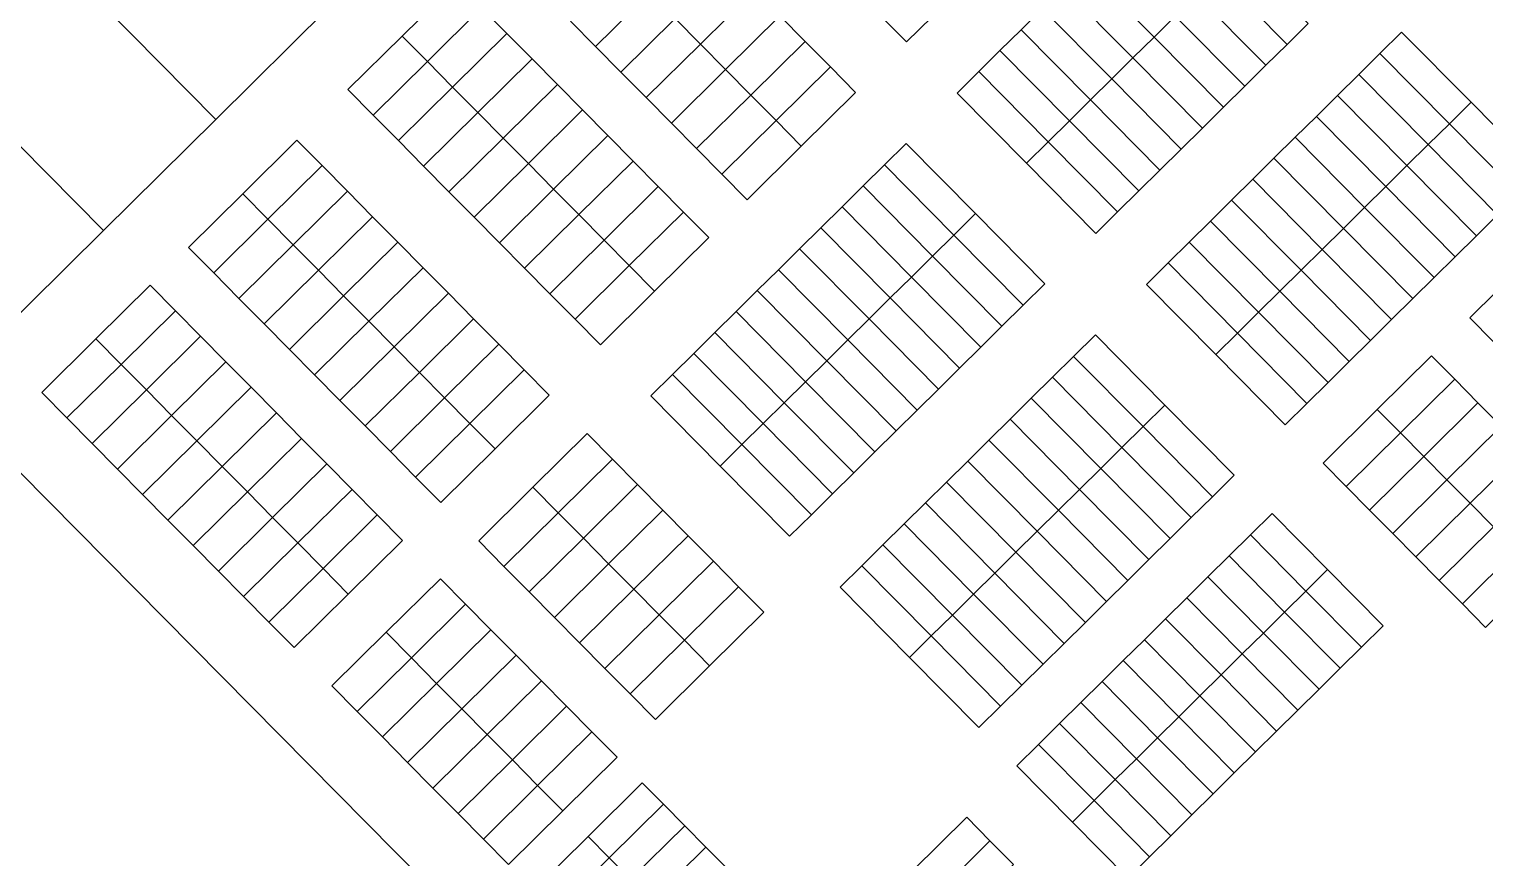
# Model space of a CAD drawing. Header units: metres. Extents: x 5590187 to 5598444, y 6961268 to 6971080.
# Drawn here: x 5593747.7 to 5594153.3, y 6967476.4 to 6967707.4 of the extents above; entities that cross this region are included whole.
import ezdxf

# ---------------------------------------------------------------- set-up
doc = ezdxf.new("R2010")
doc.units = ezdxf.units.M
doc.layers.add('zz_catastro_fontana', color=7, linetype='Continuous')

msp = doc.modelspace()

# ---------------------------------------------------------------- linework, layer by layer
at = {"layer": 'zz_catastro_fontana'}
for points in [[(5593729.44, 6967753.33), (5593760.72, 6967784.27), (5593831.04, 6967713.17), (5593799.75, 6967682.23), (5593729.44, 6967753.33)], [(5593698.15, 6967722.39), (5593729.44, 6967753.33), (5593799.75, 6967682.23), (5593768.47, 6967651.29), (5593698.15, 6967722.39)], [(5594041.82, 6967724.72), (5594047.73, 6967730.56), (5594067.06, 6967711), (5594061.16, 6967705.17), (5594041.82, 6967724.72)], [(5593977.27, 6967718.89), (5593984.38, 6967725.92), (5593999.32, 6967710.81), (5593992.21, 6967703.78), (5593977.27, 6967718.89)], [(5594078.87, 6967722.68), (5594084.77, 6967728.51), (5594104.1, 6967708.96), (5594098.2, 6967703.12), (5594078.87, 6967722.68)], [(5593666.87, 6967691.45), (5593698.15, 6967722.39), (5593768.47, 6967651.29), (5593737.18, 6967620.35), (5593666.87, 6967691.45)], [(5593898.55, 6967709.61), (5593913.66, 6967724.55), (5593920.69, 6967717.44), (5593905.58, 6967702.5), (5593898.55, 6967709.61)], [(5593927.72, 6967710.33), (5593942.83, 6967725.27), (5593949.86, 6967718.16), (5593934.75, 6967703.22), (5593927.72, 6967710.33)], [(5594035.92, 6967718.88), (5594041.82, 6967724.72), (5594061.16, 6967705.17), (5594055.26, 6967699.33), (5594035.92, 6967718.88)], [(5594072.96, 6967716.84), (5594078.87, 6967722.68), (5594098.2, 6967703.12), (5594092.3, 6967697.29), (5594072.96, 6967716.84)], [(5593851.68, 6967705.45), (5593866.79, 6967720.39), (5593873.82, 6967713.28), (5593858.71, 6967698.34), (5593851.68, 6967705.45)], [(5593905.58, 6967702.5), (5593920.69, 6967717.44), (5593927.72, 6967710.33), (5593912.61, 6967695.39), (5593905.58, 6967702.5)], [(5593934.75, 6967703.22), (5593949.86, 6967718.16), (5593956.89, 6967711.05), (5593941.79, 6967696.11), (5593934.75, 6967703.22)], [(5594030.02, 6967713.05), (5594035.92, 6967718.88), (5594055.26, 6967699.33), (5594049.36, 6967693.49), (5594030.02, 6967713.05)], [(5593858.71, 6967698.34), (5593873.82, 6967713.28), (5593880.85, 6967706.17), (5593865.74, 6967691.23), (5593858.71, 6967698.34)], [(5594067.06, 6967711), (5594072.96, 6967716.84), (5594092.3, 6967697.29), (5594086.4, 6967691.45), (5594067.06, 6967711)], [(5593912.61, 6967695.39), (5593927.72, 6967710.33), (5593934.75, 6967703.22), (5593919.64, 6967688.28), (5593912.61, 6967695.39)], [(5593941.79, 6967696.11), (5593956.89, 6967711.05), (5593963.93, 6967703.94), (5593948.82, 6967689), (5593941.79, 6967696.11)], [(5594024.12, 6967707.21), (5594030.02, 6967713.05), (5594049.36, 6967693.49), (5594043.46, 6967687.66), (5594024.12, 6967707.21)], [(5594061.16, 6967705.17), (5594067.06, 6967711), (5594086.4, 6967691.45), (5594080.5, 6967685.61), (5594061.16, 6967705.17)], [(5593836.57, 6967690.51), (5593851.68, 6967705.45), (5593858.71, 6967698.34), (5593843.6, 6967683.4), (5593836.57, 6967690.51)], [(5593865.74, 6967691.23), (5593880.85, 6967706.17), (5593887.88, 6967699.06), (5593872.77, 6967684.12), (5593865.74, 6967691.23)], [(5594018.22, 6967701.38), (5594024.12, 6967707.21), (5594043.46, 6967687.66), (5594037.56, 6967681.82), (5594018.22, 6967701.38)], [(5594055.26, 6967699.33), (5594061.16, 6967705.17), (5594080.5, 6967685.61), (5594074.6, 6967679.78), (5594055.26, 6967699.33)], [(5594124.07, 6967700.57), (5594130.11, 6967706.55), (5594149.45, 6967687), (5594143.41, 6967681.02), (5594124.07, 6967700.57)], [(5593919.64, 6967688.28), (5593934.75, 6967703.22), (5593941.79, 6967696.11), (5593926.68, 6967681.17), (5593919.64, 6967688.28)], [(5593948.82, 6967689), (5593963.93, 6967703.94), (5593970.96, 6967696.83), (5593955.85, 6967681.89), (5593948.82, 6967689)], [(5594012.32, 6967695.54), (5594018.22, 6967701.38), (5594037.56, 6967681.82), (5594031.65, 6967675.99), (5594012.32, 6967695.54)], [(5593843.6, 6967683.4), (5593858.71, 6967698.34), (5593865.74, 6967691.23), (5593850.63, 6967676.29), (5593843.6, 6967683.4)], [(5593872.77, 6967684.12), (5593887.88, 6967699.06), (5593894.92, 6967691.95), (5593879.81, 6967677.01), (5593872.77, 6967684.12)], [(5594049.36, 6967693.49), (5594055.26, 6967699.33), (5594074.6, 6967679.78), (5594068.7, 6967673.94), (5594049.36, 6967693.49)], [(5594118.17, 6967694.74), (5594124.07, 6967700.57), (5594143.41, 6967681.02), (5594137.5, 6967675.18), (5594118.17, 6967694.74)], [(5593926.68, 6967681.17), (5593941.79, 6967696.11), (5593948.82, 6967689), (5593933.71, 6967674.06), (5593926.68, 6967681.17)], [(5593955.85, 6967681.89), (5593970.96, 6967696.83), (5593977.99, 6967689.72), (5593962.88, 6967674.78), (5593955.85, 6967681.89)], [(5594006.27, 6967689.56), (5594012.32, 6967695.54), (5594031.65, 6967675.99), (5594025.61, 6967670.01), (5594006.27, 6967689.56)], [(5594043.46, 6967687.66), (5594049.36, 6967693.49), (5594068.7, 6967673.94), (5594062.79, 6967668.1), (5594043.46, 6967687.66)], [(5594112.27, 6967688.9), (5594118.17, 6967694.74), (5594137.5, 6967675.18), (5594131.6, 6967669.35), (5594112.27, 6967688.9)], [(5593850.63, 6967676.29), (5593865.74, 6967691.23), (5593872.77, 6967684.12), (5593857.66, 6967669.18), (5593850.63, 6967676.29)], [(5593879.81, 6967677.01), (5593894.92, 6967691.95), (5593901.95, 6967684.84), (5593886.84, 6967669.9), (5593879.81, 6967677.01)], [(5593933.71, 6967674.06), (5593948.82, 6967689), (5593955.85, 6967681.89), (5593940.74, 6967666.95), (5593933.71, 6967674.06)], [(5594037.56, 6967681.82), (5594043.46, 6967687.66), (5594062.79, 6967668.1), (5594056.89, 6967662.27), (5594037.56, 6967681.82)], [(5594106.36, 6967683.06), (5594112.27, 6967688.9), (5594131.6, 6967669.35), (5594125.7, 6967663.51), (5594106.36, 6967683.06)], [(5594143.41, 6967681.02), (5594149.45, 6967687), (5594168.79, 6967667.44), (5594162.74, 6967661.47), (5594143.41, 6967681.02)], [(5593857.66, 6967669.18), (5593872.77, 6967684.12), (5593879.81, 6967677.01), (5593864.7, 6967662.07), (5593857.66, 6967669.18)], [(5593886.84, 6967669.9), (5593901.95, 6967684.84), (5593908.98, 6967677.73), (5593893.87, 6967662.79), (5593886.84, 6967669.9)], [(5593940.74, 6967666.95), (5593955.85, 6967681.89), (5593962.88, 6967674.78), (5593947.77, 6967659.84), (5593940.74, 6967666.95)], [(5594031.65, 6967675.99), (5594037.56, 6967681.82), (5594056.89, 6967662.27), (5594050.99, 6967656.43), (5594031.65, 6967675.99)], [(5594100.46, 6967677.23), (5594106.36, 6967683.06), (5594125.7, 6967663.51), (5594119.8, 6967657.68), (5594100.46, 6967677.23)], [(5594137.5, 6967675.18), (5594143.41, 6967681.02), (5594162.74, 6967661.47), (5594156.84, 6967655.63), (5594137.5, 6967675.18)], [(5593864.7, 6967662.07), (5593879.81, 6967677.01), (5593886.84, 6967669.9), (5593871.73, 6967654.96), (5593864.7, 6967662.07)], [(5593893.87, 6967662.79), (5593908.98, 6967677.73), (5593916.01, 6967670.62), (5593900.9, 6967655.68), (5593893.87, 6967662.79)], [(5594094.56, 6967671.39), (5594100.46, 6967677.23), (5594119.8, 6967657.68), (5594113.9, 6967651.84), (5594094.56, 6967671.39)], [(5593807.24, 6967661.5), (5593822.35, 6967676.44), (5593829.38, 6967669.33), (5593814.27, 6967654.39), (5593807.24, 6967661.5)], [(5593986.01, 6967669.52), (5593992.05, 6967675.5), (5594011.39, 6967655.95), (5594005.35, 6967649.97), (5593986.01, 6967669.52)], [(5594025.61, 6967670.01), (5594031.65, 6967675.99), (5594050.99, 6967656.43), (5594044.95, 6967650.46), (5594025.61, 6967670.01)], [(5594131.6, 6967669.35), (5594137.5, 6967675.18), (5594156.84, 6967655.63), (5594150.94, 6967649.79), (5594131.6, 6967669.35)], [(5593814.27, 6967654.39), (5593829.38, 6967669.33), (5593836.41, 6967662.22), (5593821.3, 6967647.28), (5593814.27, 6967654.39)], [(5593871.73, 6967654.96), (5593886.84, 6967669.9), (5593893.87, 6967662.79), (5593878.76, 6967647.85), (5593871.73, 6967654.96)], [(5593900.9, 6967655.68), (5593916.01, 6967670.62), (5593923.04, 6967663.51), (5593907.93, 6967648.57), (5593900.9, 6967655.68)], [(5593980.11, 6967663.69), (5593986.01, 6967669.52), (5594005.35, 6967649.97), (5593999.44, 6967644.13), (5593980.11, 6967663.69)], [(5594088.66, 6967665.56), (5594094.56, 6967671.39), (5594113.9, 6967651.84), (5594108, 6967646), (5594088.66, 6967665.56)], [(5594125.7, 6967663.51), (5594131.6, 6967669.35), (5594150.94, 6967649.79), (5594145.04, 6967643.96), (5594125.7, 6967663.51)], [(5594082.76, 6967659.72), (5594088.66, 6967665.56), (5594108, 6967646), (5594102.1, 6967640.17), (5594082.76, 6967659.72)], [(5593792.13, 6967646.56), (5593807.24, 6967661.5), (5593814.27, 6967654.39), (5593799.16, 6967639.45), (5593792.13, 6967646.56)], [(5593821.3, 6967647.28), (5593836.41, 6967662.22), (5593843.44, 6967655.11), (5593828.33, 6967640.17), (5593821.3, 6967647.28)], [(5593878.76, 6967647.85), (5593893.87, 6967662.79), (5593900.9, 6967655.68), (5593885.79, 6967640.74), (5593878.76, 6967647.85)], [(5593907.93, 6967648.57), (5593923.04, 6967663.51), (5593930.07, 6967656.4), (5593914.96, 6967641.46), (5593907.93, 6967648.57)], [(5593974.21, 6967657.85), (5593980.11, 6967663.69), (5593999.44, 6967644.13), (5593993.54, 6967638.3), (5593974.21, 6967657.85)], [(5594119.8, 6967657.68), (5594125.7, 6967663.51), (5594145.04, 6967643.96), (5594139.14, 6967638.12), (5594119.8, 6967657.68)], [(5593968.3, 6967652.01), (5593974.21, 6967657.85), (5593993.54, 6967638.3), (5593987.64, 6967632.46), (5593968.3, 6967652.01)], [(5594076.86, 6967653.88), (5594082.76, 6967659.72), (5594102.1, 6967640.17), (5594096.19, 6967634.33), (5594076.86, 6967653.88)], [(5594113.9, 6967651.84), (5594119.8, 6967657.68), (5594139.14, 6967638.12), (5594133.24, 6967632.29), (5594113.9, 6967651.84)], [(5593799.16, 6967639.45), (5593814.27, 6967654.39), (5593821.3, 6967647.28), (5593806.19, 6967632.34), (5593799.16, 6967639.45)], [(5593828.33, 6967640.17), (5593843.44, 6967655.11), (5593850.48, 6967648), (5593835.37, 6967633.06), (5593828.33, 6967640.17)], [(5593885.79, 6967640.74), (5593900.9, 6967655.68), (5593907.93, 6967648.57), (5593892.82, 6967633.62), (5593885.79, 6967640.74)], [(5593914.96, 6967641.46), (5593930.07, 6967656.4), (5593937.1, 6967649.29), (5593922, 6967634.35), (5593914.96, 6967641.46)], [(5594005.35, 6967649.97), (5594011.39, 6967655.95), (5594030.73, 6967636.39), (5594024.68, 6967630.42), (5594005.35, 6967649.97)], [(5594070.96, 6967648.05), (5594076.86, 6967653.88), (5594096.19, 6967634.33), (5594090.29, 6967628.49), (5594070.96, 6967648.05)], [(5593892.82, 6967633.62), (5593907.93, 6967648.57), (5593914.96, 6967641.46), (5593899.85, 6967626.51), (5593892.82, 6967633.62)], [(5593962.4, 6967646.18), (5593968.3, 6967652.01), (5593987.64, 6967632.46), (5593981.74, 6967626.62), (5593962.4, 6967646.18)], [(5593999.44, 6967644.13), (5594005.35, 6967649.97), (5594024.68, 6967630.42), (5594018.78, 6967624.58), (5593999.44, 6967644.13)], [(5594108, 6967646), (5594113.9, 6967651.84), (5594133.24, 6967632.29), (5594127.33, 6967626.45), (5594108, 6967646)], [(5593806.19, 6967632.34), (5593821.3, 6967647.28), (5593828.33, 6967640.17), (5593813.23, 6967625.23), (5593806.19, 6967632.34)], [(5593835.37, 6967633.06), (5593850.48, 6967648), (5593857.51, 6967640.89), (5593842.4, 6967625.95), (5593835.37, 6967633.06)], [(5593956.5, 6967640.34), (5593962.4, 6967646.18), (5593981.74, 6967626.62), (5593975.84, 6967620.79), (5593956.5, 6967640.34)], [(5594065.05, 6967642.21), (5594070.96, 6967648.05), (5594090.29, 6967628.49), (5594084.39, 6967622.66), (5594065.05, 6967642.21)], [(5594102.1, 6967640.17), (5594108, 6967646), (5594127.33, 6967626.45), (5594121.43, 6967620.61), (5594102.1, 6967640.17)], [(5593842.4, 6967625.95), (5593857.51, 6967640.89), (5593864.54, 6967633.78), (5593849.43, 6967618.84), (5593842.4, 6967625.95)], [(5593899.85, 6967626.51), (5593914.96, 6967641.46), (5593922, 6967634.35), (5593906.89, 6967619.4), (5593899.85, 6967626.51)], [(5593950.6, 6967634.51), (5593956.5, 6967640.34), (5593975.84, 6967620.79), (5593969.94, 6967614.95), (5593950.6, 6967634.51)], [(5593993.54, 6967638.3), (5593999.44, 6967644.13), (5594018.78, 6967624.58), (5594012.88, 6967618.74), (5593993.54, 6967638.3)], [(5594059.01, 6967636.23), (5594065.05, 6967642.21), (5594084.39, 6967622.66), (5594078.35, 6967616.68), (5594059.01, 6967636.23)], [(5594149.12, 6967626.89), (5594164.22, 6967641.84), (5594170.69, 6967635.29), (5594155.58, 6967620.35), (5594149.12, 6967626.89)], [(5593813.23, 6967625.23), (5593828.33, 6967640.17), (5593835.37, 6967633.06), (5593820.26, 6967618.12), (5593813.23, 6967625.23)], [(5593987.64, 6967632.46), (5593993.54, 6967638.3), (5594012.88, 6967618.74), (5594006.98, 6967612.91), (5593987.64, 6967632.46)], [(5594096.19, 6967634.33), (5594102.1, 6967640.17), (5594121.43, 6967620.61), (5594115.53, 6967614.78), (5594096.19, 6967634.33)], [(5593766.36, 6967621.07), (5593781.47, 6967636.01), (5593788.5, 6967628.9), (5593773.39, 6967613.96), (5593766.36, 6967621.07)], [(5593820.26, 6967618.12), (5593835.37, 6967633.06), (5593842.4, 6967625.95), (5593827.29, 6967611.01), (5593820.26, 6967618.12)], [(5593849.43, 6967618.84), (5593864.54, 6967633.78), (5593871.57, 6967626.67), (5593856.46, 6967611.73), (5593849.43, 6967618.84)], [(5593944.7, 6967628.67), (5593950.6, 6967634.51), (5593969.94, 6967614.95), (5593964.03, 6967609.12), (5593944.7, 6967628.67)], [(5593981.74, 6967626.62), (5593987.64, 6967632.46), (5594006.98, 6967612.91), (5594001.08, 6967607.07), (5593981.74, 6967626.62)], [(5594090.29, 6967628.49), (5594096.19, 6967634.33), (5594115.53, 6967614.78), (5594109.63, 6967608.94), (5594090.29, 6967628.49)], [(5593773.39, 6967613.96), (5593788.5, 6967628.9), (5593795.53, 6967621.79), (5593780.42, 6967606.85), (5593773.39, 6967613.96)], [(5593938.8, 6967622.83), (5593944.7, 6967628.67), (5593964.03, 6967609.12), (5593958.13, 6967603.28), (5593938.8, 6967622.83)], [(5594084.39, 6967622.66), (5594090.29, 6967628.49), (5594109.63, 6967608.94), (5594103.73, 6967603.1), (5594084.39, 6967622.66)], [(5593827.29, 6967611.01), (5593842.4, 6967625.95), (5593849.43, 6967618.84), (5593834.32, 6967603.9), (5593827.29, 6967611.01)], [(5593856.46, 6967611.73), (5593871.57, 6967626.67), (5593878.6, 6967619.56), (5593863.49, 6967604.62), (5593856.46, 6967611.73)], [(5593975.84, 6967620.79), (5593981.74, 6967626.62), (5594001.08, 6967607.07), (5593995.17, 6967601.23), (5593975.84, 6967620.79)], [(5593751.25, 6967606.13), (5593766.36, 6967621.07), (5593773.39, 6967613.96), (5593758.28, 6967599.02), (5593751.25, 6967606.13)], [(5593780.42, 6967606.85), (5593795.53, 6967621.79), (5593802.56, 6967614.68), (5593787.45, 6967599.74), (5593780.42, 6967606.85)], [(5593932.89, 6967617), (5593938.8, 6967622.83), (5593958.13, 6967603.28), (5593952.23, 6967597.44), (5593932.89, 6967617)], [(5593969.94, 6967614.95), (5593975.84, 6967620.79), (5593995.17, 6967601.23), (5593989.27, 6967595.4), (5593969.94, 6967614.95)], [(5594038.75, 6967616.19), (5594044.79, 6967622.17), (5594064.13, 6967602.62), (5594058.08, 6967596.64), (5594038.75, 6967616.19)], [(5594078.35, 6967616.68), (5594084.39, 6967622.66), (5594103.73, 6967603.1), (5594097.68, 6967597.13), (5594078.35, 6967616.68)], [(5593834.32, 6967603.9), (5593849.43, 6967618.84), (5593856.46, 6967611.73), (5593841.35, 6967596.79), (5593834.32, 6967603.9)], [(5593863.49, 6967604.62), (5593878.6, 6967619.56), (5593885.63, 6967612.45), (5593870.52, 6967597.51), (5593863.49, 6967604.62)], [(5593926.99, 6967611.16), (5593932.89, 6967617), (5593952.23, 6967597.44), (5593946.33, 6967591.61), (5593926.99, 6967611.16)], [(5594032.84, 6967610.36), (5594038.75, 6967616.19), (5594058.08, 6967596.64), (5594052.18, 6967590.81), (5594032.84, 6967610.36)], [(5594123.34, 6967601.4), (5594138.45, 6967616.35), (5594144.92, 6967609.8), (5594129.81, 6967594.86), (5594123.34, 6967601.4)], [(5593758.28, 6967599.02), (5593773.39, 6967613.96), (5593780.42, 6967606.85), (5593765.31, 6967591.91), (5593758.28, 6967599.02)], [(5593787.45, 6967599.74), (5593802.56, 6967614.68), (5593809.59, 6967607.57), (5593794.48, 6967592.63), (5593787.45, 6967599.74)], [(5593870.52, 6967597.51), (5593885.63, 6967612.45), (5593892.67, 6967605.34), (5593877.56, 6967590.4), (5593870.52, 6967597.51)], [(5593964.03, 6967609.12), (5593969.94, 6967614.95), (5593989.27, 6967595.4), (5593983.37, 6967589.56), (5593964.03, 6967609.12)], [(5593841.35, 6967596.79), (5593856.46, 6967611.73), (5593863.49, 6967604.62), (5593848.38, 6967589.68), (5593841.35, 6967596.79)], [(5593920.95, 6967605.18), (5593926.99, 6967611.16), (5593946.33, 6967591.61), (5593940.29, 6967585.63), (5593920.95, 6967605.18)], [(5593958.13, 6967603.28), (5593964.03, 6967609.12), (5593983.37, 6967589.56), (5593977.47, 6967583.73), (5593958.13, 6967603.28)], [(5594026.94, 6967604.52), (5594032.84, 6967610.36), (5594052.18, 6967590.81), (5594046.28, 6967584.97), (5594026.94, 6967604.52)], [(5594129.81, 6967594.86), (5594144.92, 6967609.8), (5594151.39, 6967603.26), (5594136.28, 6967588.32), (5594129.81, 6967594.86)], [(5593765.31, 6967591.91), (5593780.42, 6967606.85), (5593787.45, 6967599.74), (5593772.34, 6967584.8), (5593765.31, 6967591.91)], [(5593794.48, 6967592.63), (5593809.59, 6967607.57), (5593816.62, 6967600.46), (5593801.51, 6967585.52), (5593794.48, 6967592.63)], [(5593848.38, 6967589.68), (5593863.49, 6967604.62), (5593870.52, 6967597.51), (5593855.41, 6967582.57), (5593848.38, 6967589.68)], [(5594021.04, 6967598.69), (5594026.94, 6967604.52), (5594046.28, 6967584.97), (5594040.38, 6967579.13), (5594021.04, 6967598.69)], [(5593772.34, 6967584.8), (5593787.45, 6967599.74), (5593794.48, 6967592.63), (5593779.37, 6967577.69), (5593772.34, 6967584.8)], [(5593801.51, 6967585.52), (5593816.62, 6967600.46), (5593823.65, 6967593.35), (5593808.54, 6967578.41), (5593801.51, 6967585.52)], [(5593952.23, 6967597.44), (5593958.13, 6967603.28), (5593977.47, 6967583.73), (5593971.57, 6967577.89), (5593952.23, 6967597.44)], [(5594058.08, 6967596.64), (5594064.13, 6967602.62), (5594083.46, 6967583.06), (5594077.42, 6967577.09), (5594058.08, 6967596.64)], [(5594108.23, 6967586.46), (5594123.34, 6967601.4), (5594129.81, 6967594.86), (5594114.7, 6967579.92), (5594108.23, 6967586.46)], [(5594136.28, 6967588.32), (5594151.39, 6967603.26), (5594157.86, 6967596.72), (5594142.75, 6967581.78), (5594136.28, 6967588.32)], [(5593855.41, 6967582.57), (5593870.52, 6967597.51), (5593877.56, 6967590.4), (5593862.45, 6967575.46), (5593855.41, 6967582.57)], [(5593946.33, 6967591.61), (5593952.23, 6967597.44), (5593971.57, 6967577.89), (5593965.67, 6967572.05), (5593946.33, 6967591.61)], [(5594015.14, 6967592.85), (5594021.04, 6967598.69), (5594040.38, 6967579.13), (5594034.48, 6967573.3), (5594015.14, 6967592.85)], [(5594052.18, 6967590.81), (5594058.08, 6967596.64), (5594077.42, 6967577.09), (5594071.52, 6967571.25), (5594052.18, 6967590.81)], [(5594142.75, 6967581.78), (5594157.86, 6967596.72), (5594164.33, 6967590.18), (5594149.22, 6967575.24), (5594142.75, 6967581.78)], [(5593737.03, 6967592.07), (5593898.05, 6967429.24), (5593817.47, 6967349.55), (5593656.44, 6967512.38), (5593737.03, 6967592.07)], [(5593779.37, 6967577.69), (5593794.48, 6967592.63), (5593801.51, 6967585.52), (5593786.4, 6967570.58), (5593779.37, 6967577.69)], [(5593808.54, 6967578.41), (5593823.65, 6967593.35), (5593830.69, 6967586.24), (5593815.58, 6967571.3), (5593808.54, 6967578.41)], [(5593888.1, 6967579.73), (5593903.21, 6967594.68), (5593910.24, 6967587.57), (5593895.13, 6967572.62), (5593888.1, 6967579.73)], [(5593940.29, 6967585.63), (5593946.33, 6967591.61), (5593965.67, 6967572.05), (5593959.62, 6967566.08), (5593940.29, 6967585.63)], [(5594009.24, 6967587.01), (5594015.14, 6967592.85), (5594034.48, 6967573.3), (5594028.57, 6967567.46), (5594009.24, 6967587.01)], [(5594114.7, 6967579.92), (5594129.81, 6967594.86), (5594136.28, 6967588.32), (5594121.17, 6967573.38), (5594114.7, 6967579.92)], [(5593895.13, 6967572.62), (5593910.24, 6967587.57), (5593917.28, 6967580.45), (5593902.17, 6967565.51), (5593895.13, 6967572.62)], [(5594046.28, 6967584.97), (5594052.18, 6967590.81), (5594071.52, 6967571.25), (5594065.62, 6967565.42), (5594046.28, 6967584.97)], [(5594121.17, 6967573.38), (5594136.28, 6967588.32), (5594142.75, 6967581.78), (5594127.64, 6967566.84), (5594121.17, 6967573.38)], [(5594149.22, 6967575.24), (5594164.33, 6967590.18), (5594170.8, 6967583.64), (5594155.69, 6967568.7), (5594149.22, 6967575.24)], [(5593786.4, 6967570.58), (5593801.51, 6967585.52), (5593808.54, 6967578.41), (5593793.44, 6967563.47), (5593786.4, 6967570.58)], [(5593815.58, 6967571.3), (5593830.69, 6967586.24), (5593837.72, 6967579.13), (5593822.61, 6967564.19), (5593815.58, 6967571.3)], [(5594003.34, 6967581.18), (5594009.24, 6967587.01), (5594028.57, 6967567.46), (5594022.67, 6967561.62), (5594003.34, 6967581.18)], [(5594040.38, 6967579.13), (5594046.28, 6967584.97), (5594065.62, 6967565.42), (5594059.71, 6967559.58), (5594040.38, 6967579.13)], [(5593872.99, 6967564.79), (5593888.1, 6967579.73), (5593895.13, 6967572.62), (5593880.03, 6967557.68), (5593872.99, 6967564.79)], [(5593902.17, 6967565.51), (5593917.28, 6967580.45), (5593924.31, 6967573.34), (5593909.2, 6967558.4), (5593902.17, 6967565.51)], [(5593997.43, 6967575.34), (5594003.34, 6967581.18), (5594022.67, 6967561.62), (5594016.77, 6967555.79), (5593997.43, 6967575.34)], [(5594127.64, 6967566.84), (5594142.75, 6967581.78), (5594149.22, 6967575.24), (5594134.11, 6967560.3), (5594127.64, 6967566.84)], [(5593793.44, 6967563.47), (5593808.54, 6967578.41), (5593815.58, 6967571.3), (5593800.47, 6967556.36), (5593793.44, 6967563.47)], [(5593822.61, 6967564.19), (5593837.72, 6967579.13), (5593844.75, 6967572.02), (5593829.64, 6967557.08), (5593822.61, 6967564.19)], [(5594034.48, 6967573.3), (5594040.38, 6967579.13), (5594059.71, 6967559.58), (5594053.81, 6967553.74), (5594034.48, 6967573.3)], [(5593829.64, 6967557.08), (5593844.75, 6967572.02), (5593851.78, 6967564.91), (5593836.67, 6967549.97), (5593829.64, 6967557.08)], [(5593880.03, 6967557.68), (5593895.13, 6967572.62), (5593902.17, 6967565.51), (5593887.06, 6967550.57), (5593880.03, 6967557.68)], [(5593909.2, 6967558.4), (5593924.31, 6967573.34), (5593931.34, 6967566.23), (5593916.23, 6967551.29), (5593909.2, 6967558.4)], [(5593991.53, 6967569.51), (5593997.43, 6967575.34), (5594016.77, 6967555.79), (5594010.87, 6967549.95), (5593991.53, 6967569.51)], [(5594028.57, 6967567.46), (5594034.48, 6967573.3), (5594053.81, 6967553.74), (5594047.91, 6967547.91), (5594028.57, 6967567.46)], [(5594087.97, 6967566.42), (5594094.01, 6967572.4), (5594109.48, 6967556.76), (5594103.44, 6967550.78), (5594087.97, 6967566.42)], [(5594134.11, 6967560.3), (5594149.22, 6967575.24), (5594155.69, 6967568.7), (5594140.58, 6967553.75), (5594134.11, 6967560.3)], [(5593800.47, 6967556.36), (5593815.58, 6967571.3), (5593822.61, 6967564.19), (5593807.5, 6967549.25), (5593800.47, 6967556.36)], [(5593985.63, 6967563.67), (5593991.53, 6967569.51), (5594010.87, 6967549.95), (5594004.97, 6967544.12), (5593985.63, 6967563.67)], [(5594022.67, 6967561.62), (5594028.57, 6967567.46), (5594047.91, 6967547.91), (5594042.01, 6967542.07), (5594022.67, 6967561.62)], [(5594140.58, 6967553.75), (5594155.69, 6967568.7), (5594162.15, 6967562.16), (5594147.05, 6967547.21), (5594140.58, 6967553.75)], [(5593807.5, 6967549.25), (5593822.61, 6967564.19), (5593829.64, 6967557.08), (5593814.53, 6967542.14), (5593807.5, 6967549.25)], [(5593887.06, 6967550.57), (5593902.17, 6967565.51), (5593909.2, 6967558.4), (5593894.09, 6967543.46), (5593887.06, 6967550.57)], [(5593916.23, 6967551.29), (5593931.34, 6967566.23), (5593938.37, 6967559.12), (5593923.26, 6967544.18), (5593916.23, 6967551.29)], [(5593979.73, 6967557.83), (5593985.63, 6967563.67), (5594004.97, 6967544.12), (5593999.07, 6967538.28), (5593979.73, 6967557.83)], [(5594082.06, 6967560.59), (5594087.97, 6967566.42), (5594103.44, 6967550.78), (5594097.53, 6967544.94), (5594082.06, 6967560.59)], [(5594016.77, 6967555.79), (5594022.67, 6967561.62), (5594042.01, 6967542.07), (5594036.11, 6967536.23), (5594016.77, 6967555.79)], [(5594076.16, 6967554.75), (5594082.06, 6967560.59), (5594097.53, 6967544.94), (5594091.63, 6967539.11), (5594076.16, 6967554.75)], [(5594147.05, 6967547.21), (5594162.15, 6967562.16), (5594168.62, 6967555.61), (5594153.51, 6967540.67), (5594147.05, 6967547.21)], [(5593814.53, 6967542.14), (5593829.64, 6967557.08), (5593836.67, 6967549.97), (5593821.56, 6967535.03), (5593814.53, 6967542.14)], [(5593894.09, 6967543.46), (5593909.2, 6967558.4), (5593916.23, 6967551.29), (5593901.12, 6967536.35), (5593894.09, 6967543.46)], [(5593923.26, 6967544.18), (5593938.37, 6967559.12), (5593945.4, 6967552.01), (5593930.29, 6967537.07), (5593923.26, 6967544.18)], [(5593973.69, 6967551.86), (5593979.73, 6967557.83), (5593999.07, 6967538.28), (5593993.02, 6967532.3), (5593973.69, 6967551.86)], [(5594010.87, 6967549.95), (5594016.77, 6967555.79), (5594036.11, 6967536.23), (5594030.21, 6967530.4), (5594010.87, 6967549.95)], [(5594103.44, 6967550.78), (5594109.48, 6967556.76), (5594124.95, 6967541.11), (5594118.91, 6967535.14), (5594103.44, 6967550.78)], [(5593847.22, 6967539.3), (5593862.33, 6967554.24), (5593869.36, 6967547.13), (5593854.25, 6967532.19), (5593847.22, 6967539.3)], [(5593901.12, 6967536.35), (5593916.23, 6967551.29), (5593923.26, 6967544.18), (5593908.15, 6967529.24), (5593901.12, 6967536.35)], [(5593930.29, 6967537.07), (5593945.4, 6967552.01), (5593952.43, 6967544.9), (5593937.32, 6967529.96), (5593930.29, 6967537.07)], [(5594070.26, 6967548.91), (5594076.16, 6967554.75), (5594091.63, 6967539.11), (5594085.73, 6967533.27), (5594070.26, 6967548.91)], [(5593854.25, 6967532.19), (5593869.36, 6967547.13), (5593876.39, 6967540.02), (5593861.28, 6967525.08), (5593854.25, 6967532.19)], [(5594004.97, 6967544.12), (5594010.87, 6967549.95), (5594030.21, 6967530.4), (5594024.3, 6967524.56), (5594004.97, 6967544.12)], [(5594064.36, 6967543.08), (5594070.26, 6967548.91), (5594085.73, 6967533.27), (5594079.83, 6967527.43), (5594064.36, 6967543.08)], [(5594097.53, 6967544.94), (5594103.44, 6967550.78), (5594118.91, 6967535.14), (5594113, 6967529.3), (5594097.53, 6967544.94)], [(5593908.15, 6967529.24), (5593923.26, 6967544.18), (5593930.29, 6967537.07), (5593915.18, 6967522.13), (5593908.15, 6967529.24)], [(5593999.07, 6967538.28), (5594004.97, 6967544.12), (5594024.3, 6967524.56), (5594018.4, 6967518.73), (5593999.07, 6967538.28)], [(5594058.46, 6967537.24), (5594064.36, 6967543.08), (5594079.83, 6967527.43), (5594073.93, 6967521.6), (5594058.46, 6967537.24)], [(5594091.63, 6967539.11), (5594097.53, 6967544.94), (5594113, 6967529.3), (5594107.1, 6967523.46), (5594091.63, 6967539.11)], [(5593832.11, 6967524.36), (5593847.22, 6967539.3), (5593854.25, 6967532.19), (5593839.14, 6967517.25), (5593832.11, 6967524.36)], [(5593861.28, 6967525.08), (5593876.39, 6967540.02), (5593883.42, 6967532.91), (5593868.31, 6967517.97), (5593861.28, 6967525.08)], [(5594085.73, 6967533.27), (5594091.63, 6967539.11), (5594107.1, 6967523.46), (5594101.2, 6967517.63), (5594085.73, 6967533.27)], [(5593915.18, 6967522.13), (5593930.29, 6967537.07), (5593937.32, 6967529.96), (5593922.21, 6967515.02), (5593915.18, 6967522.13)], [(5593993.02, 6967532.3), (5593999.07, 6967538.28), (5594018.4, 6967518.73), (5594012.36, 6967512.75), (5593993.02, 6967532.3)], [(5594052.56, 6967531.41), (5594058.46, 6967537.24), (5594073.93, 6967521.6), (5594068.03, 6967515.76), (5594052.56, 6967531.41)], [(5593839.14, 6967517.25), (5593854.25, 6967532.19), (5593861.28, 6967525.08), (5593846.17, 6967510.14), (5593839.14, 6967517.25)], [(5593868.31, 6967517.97), (5593883.42, 6967532.91), (5593890.45, 6967525.8), (5593875.34, 6967510.86), (5593868.31, 6967517.97)], [(5594046.66, 6967525.57), (5594052.56, 6967531.41), (5594068.03, 6967515.76), (5594062.12, 6967509.93), (5594046.66, 6967525.57)], [(5594079.83, 6967527.43), (5594085.73, 6967533.27), (5594101.2, 6967517.63), (5594095.3, 6967511.79), (5594079.83, 6967527.43)], [(5594073.93, 6967521.6), (5594079.83, 6967527.43), (5594095.3, 6967511.79), (5594089.4, 6967505.96), (5594073.93, 6967521.6)], [(5593846.17, 6967510.14), (5593861.28, 6967525.08), (5593868.31, 6967517.97), (5593853.2, 6967503.03), (5593846.17, 6967510.14)], [(5593875.34, 6967510.86), (5593890.45, 6967525.8), (5593897.49, 6967518.69), (5593882.38, 6967503.75), (5593875.34, 6967510.86)], [(5594040.75, 6967519.73), (5594046.66, 6967525.57), (5594062.12, 6967509.93), (5594056.22, 6967504.09), (5594040.75, 6967519.73)], [(5593882.38, 6967503.75), (5593897.49, 6967518.69), (5593904.52, 6967511.58), (5593889.41, 6967496.64), (5593882.38, 6967503.75)], [(5594034.85, 6967513.9), (5594040.75, 6967519.73), (5594056.22, 6967504.09), (5594050.32, 6967498.25), (5594034.85, 6967513.9)], [(5594068.03, 6967515.76), (5594073.93, 6967521.6), (5594089.4, 6967505.96), (5594083.5, 6967500.12), (5594068.03, 6967515.76)], [(5593853.2, 6967503.03), (5593868.31, 6967517.97), (5593875.34, 6967510.86), (5593860.24, 6967495.92), (5593853.2, 6967503.03)], [(5594062.12, 6967509.93), (5594068.03, 6967515.76), (5594083.5, 6967500.12), (5594077.59, 6967494.28), (5594062.12, 6967509.93)], [(5593860.24, 6967495.92), (5593875.34, 6967510.86), (5593882.38, 6967503.75), (5593867.27, 6967488.81), (5593860.24, 6967495.92)], [(5593889.41, 6967496.64), (5593904.52, 6967511.58), (5593911.55, 6967504.47), (5593896.44, 6967489.53), (5593889.41, 6967496.64)], [(5594028.95, 6967508.06), (5594034.85, 6967513.9), (5594050.32, 6967498.25), (5594044.42, 6967492.42), (5594028.95, 6967508.06)], [(5594022.91, 6967502.08), (5594028.95, 6967508.06), (5594044.42, 6967492.42), (5594038.38, 6967486.44), (5594022.91, 6967502.08)], [(5594056.22, 6967504.09), (5594062.12, 6967509.93), (5594077.59, 6967494.28), (5594071.69, 6967488.45), (5594056.22, 6967504.09)], [(5593867.27, 6967488.81), (5593882.38, 6967503.75), (5593889.41, 6967496.64), (5593874.3, 6967481.7), (5593867.27, 6967488.81)], [(5594050.32, 6967498.25), (5594056.22, 6967504.09), (5594071.69, 6967488.45), (5594065.79, 6967482.61), (5594050.32, 6967498.25)], [(5593874.3, 6967481.7), (5593889.41, 6967496.64), (5593896.44, 6967489.53), (5593881.33, 6967474.59), (5593874.3, 6967481.7)], [(5593903.46, 6967482.43), (5593918.57, 6967497.37), (5593924.48, 6967491.4), (5593909.37, 6967476.45), (5593903.46, 6967482.43)], [(5594044.42, 6967492.42), (5594050.32, 6967498.25), (5594065.79, 6967482.61), (5594059.89, 6967476.77), (5594044.42, 6967492.42)], [(5593909.37, 6967476.45), (5593924.48, 6967491.4), (5593930.39, 6967485.42), (5593915.28, 6967470.48), (5593909.37, 6967476.45)], [(5594038.38, 6967486.44), (5594044.42, 6967492.42), (5594059.89, 6967476.77), (5594053.85, 6967470.8), (5594038.38, 6967486.44)], [(5593993.84, 6967472.81), (5594008.95, 6967487.75), (5594015.44, 6967481.19), (5594000.33, 6967466.25), (5593993.84, 6967472.81)], [(5593888.36, 6967467.48), (5593903.47, 6967482.42), (5593909.38, 6967476.45), (5593894.27, 6967461.5), (5593888.36, 6967467.48)], [(5593915.28, 6967470.48), (5593930.39, 6967485.42), (5593936.29, 6967479.45), (5593921.18, 6967464.51), (5593915.28, 6967470.48)], [(5593921.18, 6967464.52), (5593936.29, 6967479.46), (5593942.19, 6967473.48), (5593927.08, 6967458.54), (5593921.18, 6967464.52)], [(5594000.33, 6967466.25), (5594015.44, 6967481.19), (5594021.96, 6967474.6), (5594006.85, 6967459.65), (5594000.33, 6967466.25)]]:
    msp.add_lwpolyline(points, close=True, dxfattribs=at)

doc.saveas('drawing.dxf')
